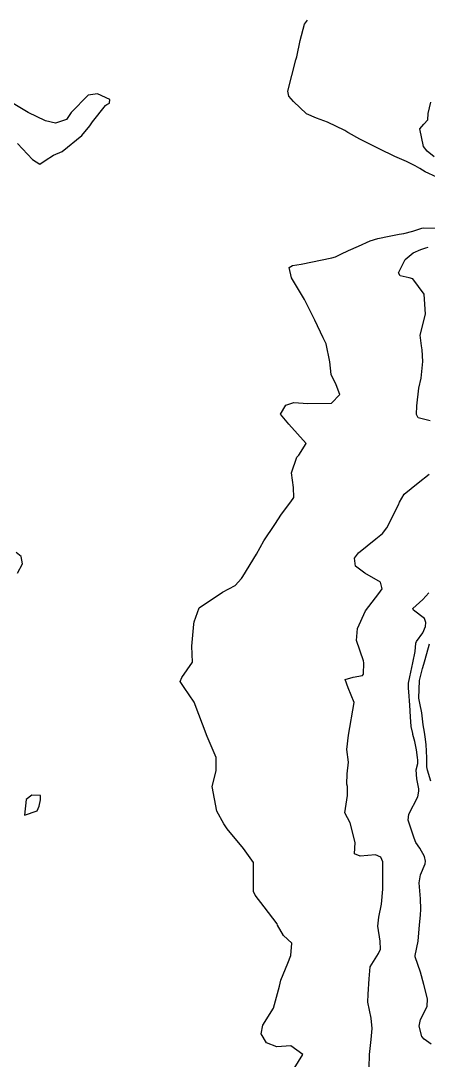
# Model space of a CAD drawing. Header units: feet. Extents: x 1313198 to 1317500, y 385000 to 389511.
# Drawn here: x 1315443.9 to 1315634.6, y 386800.3 to 387286.5 of the extents above; entities that cross this region are included whole.
import ezdxf

# ---------------------------------------------------------------- set-up
doc = ezdxf.new("R2010")
doc.units = ezdxf.units.FT
doc.layers.add('C-TOPO-MAJR', color=32, linetype='CONTINUOUS')

msp = doc.modelspace()

# ---------------------------------------------------------------- linework, layer by layer
at = {"layer": 'C-TOPO-MAJR'}
for points in [[(1315638.52, 387213.39), (1315633.06, 387215.85), (1315630.55, 387217.39), (1315628.5, 387218.63), (1315624.34, 387220.65), (1315618.96, 387223.05), (1315611.57, 387226.58), (1315610.03, 387227.32), (1315602.57, 387231.18), (1315597.31, 387234.08), (1315596.93, 387234.3), (1315595.58, 387235.12), (1315587.46, 387239.14), (1315582.33, 387240.88), (1315577.59, 387243.04), (1315571.54, 387248.73), (1315569.28, 387251.3), (1315568.82, 387253.57), (1315572.61, 387268.21), (1315573.1, 387269.7), (1315574.58, 387277.23), (1315576.69, 387284.9), (1315578.08, 387286.78)], [(1315442.35, 387229.15), (1315449.41, 387221.65), (1315452.8, 387219.4), (1315455.28, 387221.14), (1315459.15, 387223.65), (1315463.21, 387225.33), (1315472.45, 387232.82), (1315476.2, 387237.42), (1315477.44, 387239.29), (1315483.58, 387246.95), (1315483.67, 387247.08), (1315484.13, 387247.38), (1315485.47, 387247.89), (1315485.65, 387249.65), (1315479.87, 387252.36), (1315479.76, 387252.37), (1315475.41, 387251.65), (1315467.5, 387243.54), (1315465.24, 387240.27), (1315460.21, 387238.69), (1315455.5, 387239.74), (1315447.42, 387243.67), (1315437.18, 387249.73)], [(1315637.41, 387222.83), (1315634.05, 387225.5), (1315632.28, 387227.75), (1315630.65, 387236.03), (1315632.57, 387238.17), (1315634.31, 387240.23), (1315634.47, 387243.13), (1315635.78, 387248.43)], [(1315571.75, 386796.4), (1315575.83, 386802.94), (1315570.32, 386807.11), (1315563.78, 386806.6), (1315558.88, 386808.51), (1315556.41, 386812.66), (1315557.09, 386816.7), (1315562.12, 386824.72), (1315564.94, 386834.97), (1315565.55, 386837.82), (1315568.91, 386845.73), (1315570.28, 386849.23), (1315570.76, 386855.12), (1315566.87, 386858.71), (1315564.01, 386863.48), (1315563.81, 386864.05), (1315557.78, 386872.05), (1315553.52, 386877.5), (1315552.74, 386879.17), (1315552.85, 386892.8), (1315548.1, 386899.35), (1315540.55, 386908.47), (1315538.86, 386910.92), (1315535.7, 386916.75), (1315533.47, 386928.42), (1315535.33, 386935.64), (1315535.3, 386941.98), (1315531.12, 386951.74), (1315525.09, 386967.72), (1315520.29, 386974.64), (1315518.52, 386977.5), (1315519.26, 386979.31), (1315524.3, 386986.51), (1315523.95, 386994.04), (1315524.88, 387004.26), (1315525.07, 387005.38), (1315527.42, 387011.9), (1315538.34, 387019.32), (1315544.17, 387022.36), (1315547.16, 387025.65), (1315547.86, 387026.58), (1315554.13, 387036.98), (1315557.57, 387043.24), (1315562.81, 387050.86), (1315565.9, 387055.77), (1315570.32, 387061.44), (1315571.69, 387063.6), (1315571.59, 387068.2), (1315570.52, 387075), (1315573.08, 387082.44), (1315574.05, 387083.31), (1315577.51, 387088.85), (1315569.39, 387097.8), (1315565.36, 387102.57), (1315567.92, 387106.73), (1315571.65, 387107.89), (1315578.17, 387107.56), (1315589.35, 387107.65), (1315593.2, 387111.66), (1315591.42, 387116.19), (1315589.13, 387121.08), (1315588.49, 387127.05), (1315586.77, 387135.42), (1315585.39, 387138.22), (1315581.47, 387146.46), (1315576.73, 387156.14), (1315570.64, 387166.21), (1315569.48, 387171.12), (1315571.08, 387172.06), (1315575.1, 387172.68), (1315589.43, 387175.59), (1315591.14, 387176.13), (1315593.68, 387177.39), (1315597.28, 387179.11), (1315601.94, 387181.12), (1315607.45, 387183.6), (1315610.99, 387184.7), (1315616.29, 387185.83), (1315620.95, 387186.67), (1315623.19, 387187.06), (1315627.36, 387188.12), (1315630.23, 387189.07), (1315631.52, 387189.5), (1315632.28, 387189.62), (1315640.12, 387189.52)], [(1315635.39, 387099.45), (1315629.81, 387100.83), (1315629.07, 387102.29), (1315629.27, 387106.4), (1315630.23, 387114.6), (1315631.18, 387119.41), (1315632.02, 387127.19), (1315631.77, 387132.66), (1315631.36, 387134.42), (1315630.76, 387139.48), (1315633.32, 387149.34), (1315632.58, 387158.69), (1315627.36, 387165.84), (1315625.57, 387166.21), (1315621.41, 387167.17), (1315620.69, 387168.57), (1315623.71, 387174.9), (1315627.56, 387178.03), (1315631.06, 387179.48), (1315633.48, 387180.33), (1315634.58, 387180.54)], [(1315606.94, 386796.8), (1315607.05, 386802.95), (1315607.92, 386810.03), (1315608.35, 386815.23), (1315607.82, 386820.05), (1315606.25, 386827.54), (1315606.47, 386831.14), (1315606.86, 386838.31), (1315607.43, 386843.99), (1315611.28, 386850.2), (1315612.27, 386852.32), (1315612.06, 386856.05), (1315611.04, 386863.01), (1315611.43, 386867.24), (1315612.74, 386873.3), (1315613.28, 386880.34), (1315613.39, 386893.11), (1315612.43, 386895.22), (1315609.96, 386896.31), (1315602.67, 386895.82), (1315600.09, 386896.78), (1315600.38, 386902.18), (1315598.03, 386911.35), (1315595.46, 386915.97), (1315596.82, 386924.09), (1315596.79, 386928.29), (1315596.4, 386929.47), (1315596.67, 386934.28), (1315597.23, 386939.73), (1315596.47, 386945.61), (1315597.32, 386952.42), (1315599.93, 386967.63), (1315597.16, 386974.52), (1315595.72, 386978.42), (1315599.43, 386979.54), (1315603.79, 386980.29), (1315604.26, 386980.92), (1315604.49, 386986.16), (1315604.31, 386987.13), (1315601.04, 386996.61), (1315601.52, 387002.32), (1315605.15, 387010.5), (1315611.49, 387018.69), (1315612.94, 387020.83), (1315612.25, 387023.92), (1315604.96, 387028.16), (1315600.45, 387031.42), (1315600.11, 387035.22), (1315601.95, 387037.63), (1315610.1, 387044.13), (1315613.11, 387046.63), (1315615.12, 387049.31), (1315620.66, 387060.11), (1315621.19, 387061.36), (1315623.3, 387065.03), (1315629.88, 387070.34), (1315635.01, 387074.5)], [(1315442.36, 387028.13), (1315444.64, 387032.51), (1315444.02, 387035.98), (1315441.74, 387037.76)], [(1315635.88, 386807.83), (1315632.66, 386810.12), (1315631.6, 386811.41), (1315630.28, 386816.23), (1315630.87, 386819.32), (1315634.01, 386825.51), (1315634.24, 386829.08), (1315632.5, 386835.79), (1315630.96, 386841.57), (1315628.44, 386848.67), (1315628.39, 386849.35), (1315629.92, 386855.97), (1315630.47, 386863.72), (1315630.92, 386868.2), (1315631.16, 386870.94), (1315630.91, 386875.74), (1315630.3, 386883.3), (1315630.94, 386886.98), (1315633.13, 386892.24), (1315633.25, 386893.36), (1315632.87, 386895.68), (1315630.66, 386899.49), (1315628.83, 386902.15), (1315627.92, 386904.23), (1315625.14, 386912.61), (1315625.42, 386915.4), (1315629.76, 386923.59), (1315630.18, 386926.19), (1315630.1, 386927.22), (1315629.22, 386931.97), (1315628.87, 386936.2), (1315629.63, 386939.13), (1315629.65, 386940.59), (1315629.53, 386941.91), (1315629.14, 386945.48), (1315628.21, 386949.45), (1315627.41, 386952.71), (1315627.3, 386953.14), (1315626.64, 386956.38), (1315626.26, 386961.01), (1315625.98, 386966.46), (1315625.52, 386972.69), (1315625.28, 386974.27), (1315625.31, 386976.65), (1315626, 386979.65), (1315627.41, 386986.26), (1315628.37, 386991.44), (1315628.73, 386995.4), (1315629.07, 386996.14), (1315632.09, 387000.16), (1315633.26, 387003.22), (1315633.45, 387005.09), (1315632.74, 387006.89), (1315627.62, 387010.75), (1315627.38, 387011.61), (1315631.98, 387015.76), (1315634.89, 387018.96)], [(1315635.8, 386930.78), (1315634.28, 386935.96), (1315633.97, 386937.61), (1315633.88, 386941.8), (1315633.56, 386947.92), (1315633.16, 386951.61), (1315632.74, 386953.83), (1315632.11, 386957.19), (1315631.54, 386962.73), (1315630.65, 386967.38), (1315630.23, 386969.65), (1315630.51, 386978), (1315631.94, 386983.52), (1315632.51, 386985.57), (1315633.05, 386987.79), (1315635.09, 386995.02)], [(1315449.14, 386924.22), (1315446.49, 386922.23), (1315445.6, 386915.01), (1315451.5, 386916.94), (1315452.49, 386919.22), (1315453.17, 386922.11), (1315453.07, 386924.1), (1315449.14, 386924.22)]]:
    msp.add_lwpolyline(points, dxfattribs=at)

doc.saveas('drawing.dxf')
